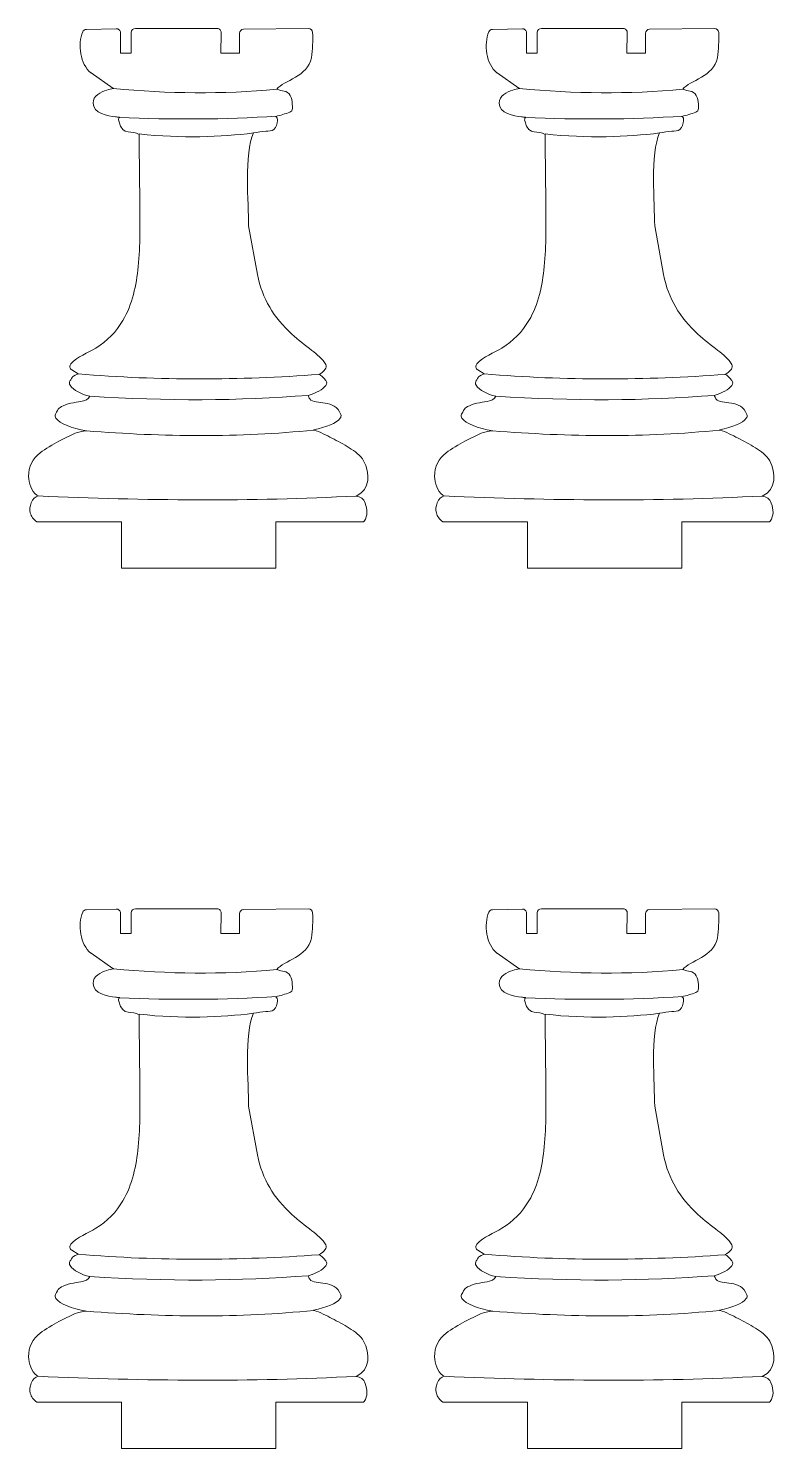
# Model space of a CAD drawing. Header units: millimetres. Extents: x 1411 to 2294, y -163 to 58.
# Drawn here: x 1573.9 to 1622.4, y -83.5 to 8.5 of the extents above; entities that cross this region are included whole.
import ezdxf

# ---------------------------------------------------------------- set-up
doc = ezdxf.new("R2010")
doc.units = ezdxf.units.MM
doc.header["$MEASUREMENT"] = 0
doc.layers.add('layer 1', color=7, linetype='Continuous')

msp = doc.modelspace()

# ---------------------------------------------------------------- linework, layer by layer
at = {"layer": 'layer 1', "color": 250, "lineweight": 9}
for points in [[(1595.631, -23.4816), (1595.631, -23.4816), (1589.948, -23.4816), (1589.948, -23.4816), (1589.948, -23.4816), (1589.948, -23.4816), (1589.948, -26.4816), (1589.948, -26.4816), (1589.948, -26.4816), (1589.948, -26.4816), (1579.948, -26.4816), (1579.948, -26.4816), (1579.948, -26.4816), (1579.948, -26.4816), (1579.948, -23.4816), (1579.948, -23.4816), (1579.948, -23.4816), (1579.948, -23.4816), (1574.4467, -23.4816), (1574.4467, -23.4816), (1574.4467, -23.4816), (1574.2408, -23.315), (1574.0926, -23.1197), (1574.0332, -22.8908), (1574.0332, -22.8908), (1573.9773, -22.6748), (1574.0052, -22.4571), (1574.0882, -22.2521), (1574.0882, -22.2521), (1574.1973, -21.9828), (1574.3564, -21.8505), (1574.5438, -21.7975), (1574.5438, -21.7975), (1574.5141, -21.7798), (1574.4862, -21.7619), (1574.4602, -21.7438), (1574.4602, -21.7438), (1574.0974, -21.4908), (1573.9316, -20.9509), (1573.9218, -20.5284), (1573.9218, -20.5284), (1573.9076, -19.9189), (1574.1735, -19.3727), (1574.6622, -19.007), (1574.6622, -19.007), (1575.0374, -18.7262), (1575.4769, -18.4764), (1575.8896, -18.2548), (1575.8896, -18.2548), (1576.232, -18.0709), (1576.5833, -17.8953), (1576.9392, -17.7387), (1576.9392, -17.7387), (1577.1238, -17.6577), (1577.3941, -17.6086), (1577.6845, -17.5789), (1577.6845, -17.5789), (1576.7, -17.3867), (1575.9423, -17.1217), (1575.6896, -16.7567), (1575.6896, -16.7567), (1575.6334, -16.6755), (1575.6267, -16.5772), (1575.6713, -16.4892), (1575.6713, -16.4892), (1575.87, -16.0961), (1575.8847, -16.0797), (1576.3133, -15.8969), (1576.3133, -15.8969), (1576.5363, -15.8018), (1576.7686, -15.7656), (1577.0048, -15.7221), (1577.0048, -15.7221), (1577.1598, -15.6934), (1577.4797, -15.6616), (1577.617, -15.6004), (1577.617, -15.6004), (1577.6882, -15.5686), (1577.7536, -15.508), (1577.8091, -15.4522), (1577.8091, -15.4522), (1577.8091, -15.4522), (1577.891, -15.34), (1577.891, -15.34), (1577.891, -15.34), (1577.3249, -15.1997), (1576.8392, -14.979), (1576.6105, -14.6162), (1576.6105, -14.6162), (1576.5529, -14.5248), (1576.5557, -14.4141), (1576.6176, -14.3258), (1576.6176, -14.3258), (1576.6613, -14.2635), (1576.7312, -14.1213), (1576.7752, -14.0755), (1576.7752, -14.0755), (1576.8324, -14.016), (1577.0257, -13.9402), (1577.1415, -13.8907), (1577.1415, -13.8907), (1577.1415, -13.8907), (1576.7208, -13.6348), (1576.7208, -13.6348), (1576.7208, -13.6348), (1576.6516, -13.5926), (1576.6092, -13.5282), (1576.5976, -13.4479), (1576.5976, -13.4479), (1576.5861, -13.3677), (1576.6089, -13.2939), (1576.6635, -13.234), (1576.6635, -13.234), (1577.1107, -12.7441), (1577.7373, -12.5534), (1578.2856, -12.2113), (1578.2856, -12.2113), (1579.015, -11.7563), (1579.5987, -11.1682), (1580.0354, -10.4271), (1580.0354, -10.4271), (1580.6548, -9.3758), (1580.9096, -8.1366), (1581.0289, -6.9352), (1581.0289, -6.9352), (1581.1659, -5.5535), (1581.1387, -4.1428), (1581.1384, -2.7591), (1581.1384, -2.7591), (1581.1384, -2.7591), (1581.0828, 0.9833), (1581.0828, 0.9833), (1581.0828, 0.9833), (1581.0796, 1.1975), (1581.0892, 1.4086), (1581.0974, 1.6225), (1581.0974, 1.6225), (1580.6405, 1.9732), (1580.0531, 1.412), (1579.7646, 2.5057), (1579.7646, 2.5057), (1579.7442, 2.5828), (1579.7574, 2.6571), (1579.8029, 2.7225), (1579.8029, 2.7225), (1579.8073, 2.729), (1579.8121, 2.7351), (1579.817, 2.7411), (1579.817, 2.7411), (1579.7317, 2.749), (1579.6463, 2.757), (1579.561, 2.765), (1579.561, 2.765), (1579.0688, 2.8113), (1578.11, 2.9968), (1578.1004, 3.6516), (1578.1004, 3.6516), (1578.0935, 4.1211), (1578.607, 4.3918), (1578.9946, 4.5033), (1578.9946, 4.5033), (1579.1363, 4.5441), (1579.2826, 4.5727), (1579.4281, 4.6023), (1579.4281, 4.6023), (1579.415, 4.6113), (1579.4024, 4.62), (1579.3904, 4.6283), (1579.3904, 4.6283), (1579.3904, 4.6283), (1577.9747, 5.6055), (1577.9747, 5.6055), (1577.9747, 5.6055), (1577.9696, 5.609), (1577.9654, 5.6122), (1577.9606, 5.6161), (1577.9606, 5.6161), (1577.2568, 6.1754), (1577.0983, 7.4658), (1577.4304, 8.2672), (1577.4304, 8.2672), (1577.471, 8.3653), (1577.5604, 8.4265), (1577.6665, 8.429), (1577.6665, 8.429), (1577.6665, 8.429), (1579.6086, 8.4741), (1579.6086, 8.4741), (1579.6086, 8.4741), (1579.6819, 8.4758), (1579.7456, 8.4507), (1579.798, 8.3994), (1579.798, 8.3994), (1579.8505, 8.3482), (1579.877, 8.285), (1579.8769, 8.2117), (1579.8769, 8.2117), (1579.8769, 8.2117), (1579.8755, 6.8963), (1579.8755, 6.8963), (1579.8755, 6.8963), (1579.8755, 6.8963), (1580.5736, 6.8923), (1580.5736, 6.8923), (1580.5736, 6.8923), (1580.5736, 6.8923), (1580.579, 8.2333), (1580.579, 8.2333), (1580.579, 8.2333), (1580.5795, 8.3775), (1580.6974, 8.4946), (1580.8415, 8.4945), (1580.8415, 8.4945), (1580.8415, 8.4945), (1586.1481, 8.4873), (1586.1481, 8.4873), (1586.1481, 8.4873), (1586.2214, 8.4872), (1586.2846, 8.4605), (1586.3357, 8.4079), (1586.3357, 8.4079), (1586.3868, 8.3552), (1586.4117, 8.2914), (1586.4098, 8.2181), (1586.4098, 8.2181), (1586.4098, 8.2181), (1586.3739, 6.8917), (1586.3739, 6.8917), (1586.3739, 6.8917), (1586.3739, 6.8917), (1587.5981, 6.8945), (1587.5981, 6.8945), (1587.5981, 6.8945), (1587.5981, 6.8945), (1587.5947, 8.1788), (1587.5947, 8.1788), (1587.5947, 8.1788), (1587.5944, 8.3225), (1587.7104, 8.4402), (1587.8542, 8.4417), (1587.8542, 8.4417), (1587.8542, 8.4417), (1592.0716, 8.4851), (1592.0716, 8.4851), (1592.0716, 8.4851), (1592.2138, 8.4866), (1592.3315, 8.3739), (1592.3363, 8.2317), (1592.3363, 8.2317), (1592.3541, 7.699), (1592.3403, 7.1244), (1592.2533, 6.5982), (1592.2533, 6.5982), (1592.0492, 5.364), (1590.4381, 5.1351), (1590.0156, 4.5507), (1590.0156, 4.5507), (1590.0966, 4.5158), (1590.1806, 4.4901), (1590.2739, 4.4715), (1590.2739, 4.4715), (1590.4244, 4.4415), (1590.5712, 4.4318), (1590.7053, 4.347), (1590.7053, 4.347), (1591.0198, 4.1481), (1591.0194, 3.6414), (1591.0252, 3.3131), (1591.0252, 3.3131), (1591.0273, 3.1997), (1590.9606, 3.1019), (1590.8541, 3.0625), (1590.8541, 3.0625), (1590.5629, 2.9547), (1590.2559, 2.8669), (1589.942, 2.7948), (1589.942, 2.7948), (1590.0363, 2.7361), (1590.0828, 2.6272), (1590.0589, 2.517), (1590.0589, 2.517), (1590.0171, 2.3248), (1589.9823, 2.0831), (1589.8199, 1.9532), (1589.8199, 1.9532), (1589.6772, 1.839), (1589.4793, 1.8407), (1589.3055, 1.8286), (1589.3055, 1.8286), (1589.0326, 1.8095), (1588.7705, 1.7735), (1588.5043, 1.7214), (1588.5043, 1.7214), (1587.8959, 0.3933), (1588.1774, -2.8317), (1588.1873, -4.299), (1588.1873, -4.299), (1588.1873, -4.299), (1588.7595, -7.4567), (1588.7595, -7.4567), (1588.7595, -7.4567), (1589.0845, -9.0258), (1589.8077, -10.2422), (1590.9879, -11.3111), (1590.9879, -11.3111), (1591.4046, -11.6884), (1591.8476, -12.0166), (1592.2877, -12.3637), (1592.2877, -12.3637), (1592.6035, -12.6128), (1592.995, -12.9283), (1593.1845, -13.2888), (1593.1845, -13.2888), (1593.2339, -13.3827), (1593.2238, -13.4904), (1593.158, -13.5735), (1593.158, -13.5735), (1593.0353, -13.7284), (1592.9148, -13.8339), (1592.7564, -13.923), (1592.7564, -13.923), (1592.8907, -13.9845), (1593.0073, -14.0696), (1593.1951, -14.3185), (1593.1951, -14.3185), (1593.266, -14.4123), (1593.2668, -14.5365), (1593.1973, -14.6313), (1593.1973, -14.6313), (1592.9912, -14.9126), (1592.5675, -15.1222), (1592.0518, -15.2794), (1592.0518, -15.2794), (1592.0844, -15.3562), (1592.1119, -15.4374), (1592.1459, -15.5129), (1592.1459, -15.5129), (1592.5384, -15.952), (1593.7783, -15.4646), (1594.1607, -16.518), (1594.1607, -16.518), (1594.1917, -16.6036), (1594.1787, -16.6915), (1594.1242, -16.7643), (1594.1242, -16.7643), (1593.8813, -17.0898), (1593.2376, -17.3352), (1592.3926, -17.5202), (1592.3926, -17.5202), (1592.4003, -17.5223), (1592.408, -17.5244), (1592.4154, -17.5266), (1592.4154, -17.5266), (1592.7889, -17.6387), (1593.2397, -17.8737), (1593.5894, -18.0518), (1593.5894, -18.0518), (1593.9591, -18.2399), (1594.364, -18.4469), (1594.7126, -18.6713), (1594.7126, -18.6713), (1595.0565, -18.8927), (1595.4442, -19.1496), (1595.6437, -19.5182), (1595.6437, -19.5182), (1596.0572, -20.282), (1596.0919, -21.3922), (1595.1651, -21.8002), (1595.1651, -21.8002), (1595.4307, -21.8456), (1595.6438, -21.9807), (1595.7475, -22.266), (1595.7475, -22.266), (1595.8888, -22.6551), (1595.9298, -23.0842), (1595.6687, -23.4342), (1595.6687, -23.4342), (1595.6566, -23.4504), (1595.644, -23.4663), (1595.631, -23.4816)], [(1621.9551, -23.4816), (1621.9551, -23.4816), (1616.2721, -23.4816), (1616.2721, -23.4816), (1616.2721, -23.4816), (1616.2721, -23.4816), (1616.2721, -26.4816), (1616.2721, -26.4816), (1616.2721, -26.4816), (1616.2721, -26.4816), (1606.2721, -26.4816), (1606.2721, -26.4816), (1606.2721, -26.4816), (1606.2721, -26.4816), (1606.2721, -23.4816), (1606.2721, -23.4816), (1606.2721, -23.4816), (1606.2721, -23.4816), (1600.7708, -23.4816), (1600.7708, -23.4816), (1600.7708, -23.4816), (1600.5649, -23.315), (1600.4167, -23.1197), (1600.3573, -22.8908), (1600.3573, -22.8908), (1600.3014, -22.6748), (1600.3293, -22.4571), (1600.4123, -22.2521), (1600.4123, -22.2521), (1600.5214, -21.9828), (1600.6805, -21.8505), (1600.8679, -21.7975), (1600.8679, -21.7975), (1600.8382, -21.7798), (1600.8103, -21.7619), (1600.7843, -21.7438), (1600.7843, -21.7438), (1600.4215, -21.4908), (1600.2557, -20.9509), (1600.2459, -20.5284), (1600.2459, -20.5284), (1600.2317, -19.9189), (1600.4976, -19.3727), (1600.9863, -19.007), (1600.9863, -19.007), (1601.3615, -18.7262), (1601.801, -18.4764), (1602.2137, -18.2548), (1602.2137, -18.2548), (1602.5561, -18.0709), (1602.9074, -17.8953), (1603.2633, -17.7387), (1603.2633, -17.7387), (1603.4479, -17.6577), (1603.7182, -17.6086), (1604.0086, -17.5789), (1604.0086, -17.5789), (1603.0241, -17.3867), (1602.2664, -17.1217), (1602.0137, -16.7567), (1602.0137, -16.7567), (1601.9575, -16.6755), (1601.9508, -16.5772), (1601.9954, -16.4892), (1601.9954, -16.4892), (1602.1941, -16.0961), (1602.2088, -16.0797), (1602.6374, -15.8969), (1602.6374, -15.8969), (1602.8604, -15.8018), (1603.0927, -15.7656), (1603.3289, -15.7221), (1603.3289, -15.7221), (1603.4839, -15.6934), (1603.8038, -15.6616), (1603.9411, -15.6004), (1603.9411, -15.6004), (1604.0123, -15.5686), (1604.0777, -15.508), (1604.1332, -15.4522), (1604.1332, -15.4522), (1604.1332, -15.4522), (1604.2151, -15.34), (1604.2151, -15.34), (1604.2151, -15.34), (1603.649, -15.1997), (1603.1633, -14.979), (1602.9346, -14.6162), (1602.9346, -14.6162), (1602.877, -14.5248), (1602.8798, -14.4141), (1602.9417, -14.3258), (1602.9417, -14.3258), (1602.9854, -14.2635), (1603.0553, -14.1213), (1603.0993, -14.0755), (1603.0993, -14.0755), (1603.1565, -14.016), (1603.3498, -13.9402), (1603.4656, -13.8907), (1603.4656, -13.8907), (1603.4656, -13.8907), (1603.0449, -13.6348), (1603.0449, -13.6348), (1603.0449, -13.6348), (1602.9757, -13.5926), (1602.9333, -13.5282), (1602.9217, -13.4479), (1602.9217, -13.4479), (1602.9102, -13.3677), (1602.933, -13.2939), (1602.9876, -13.234), (1602.9876, -13.234), (1603.4348, -12.7441), (1604.0614, -12.5534), (1604.6097, -12.2113), (1604.6097, -12.2113), (1605.3391, -11.7563), (1605.9228, -11.1682), (1606.3595, -10.4271), (1606.3595, -10.4271), (1606.9789, -9.3758), (1607.2337, -8.1366), (1607.353, -6.9352), (1607.353, -6.9352), (1607.49, -5.5535), (1607.4628, -4.1428), (1607.4625, -2.7591), (1607.4625, -2.7591), (1607.4625, -2.7591), (1607.4069, 0.9833), (1607.4069, 0.9833), (1607.4069, 0.9833), (1607.4037, 1.1975), (1607.4133, 1.4086), (1607.4215, 1.6225), (1607.4215, 1.6225), (1606.9646, 1.9732), (1606.3772, 1.412), (1606.0887, 2.5057), (1606.0887, 2.5057), (1606.0683, 2.5828), (1606.0815, 2.6571), (1606.127, 2.7225), (1606.127, 2.7225), (1606.1314, 2.729), (1606.1362, 2.7351), (1606.1411, 2.7411), (1606.1411, 2.7411), (1606.0558, 2.749), (1605.9704, 2.757), (1605.8851, 2.765), (1605.8851, 2.765), (1605.3929, 2.8113), (1604.4341, 2.9968), (1604.4245, 3.6516), (1604.4245, 3.6516), (1604.4176, 4.1211), (1604.9311, 4.3918), (1605.3187, 4.5033), (1605.3187, 4.5033), (1605.4604, 4.5441), (1605.6067, 4.5727), (1605.7522, 4.6023), (1605.7522, 4.6023), (1605.7391, 4.6113), (1605.7265, 4.62), (1605.7145, 4.6283), (1605.7145, 4.6283), (1605.7145, 4.6283), (1604.2988, 5.6055), (1604.2988, 5.6055), (1604.2988, 5.6055), (1604.2937, 5.609), (1604.2895, 5.6122), (1604.2847, 5.6161), (1604.2847, 5.6161), (1603.5809, 6.1754), (1603.4224, 7.4658), (1603.7545, 8.2672), (1603.7545, 8.2672), (1603.7951, 8.3653), (1603.8845, 8.4265), (1603.9906, 8.429), (1603.9906, 8.429), (1603.9906, 8.429), (1605.9327, 8.4741), (1605.9327, 8.4741), (1605.9327, 8.4741), (1606.006, 8.4758), (1606.0697, 8.4507), (1606.1221, 8.3994), (1606.1221, 8.3994), (1606.1746, 8.3482), (1606.2011, 8.285), (1606.201, 8.2117), (1606.201, 8.2117), (1606.201, 8.2117), (1606.1996, 6.8963), (1606.1996, 6.8963), (1606.1996, 6.8963), (1606.1996, 6.8963), (1606.8977, 6.8923), (1606.8977, 6.8923), (1606.8977, 6.8923), (1606.8977, 6.8923), (1606.9031, 8.2333), (1606.9031, 8.2333), (1606.9031, 8.2333), (1606.9036, 8.3775), (1607.0215, 8.4946), (1607.1656, 8.4945), (1607.1656, 8.4945), (1607.1656, 8.4945), (1612.4722, 8.4873), (1612.4722, 8.4873), (1612.4722, 8.4873), (1612.5455, 8.4872), (1612.6087, 8.4605), (1612.6598, 8.4079), (1612.6598, 8.4079), (1612.7109, 8.3552), (1612.7358, 8.2914), (1612.7339, 8.2181), (1612.7339, 8.2181), (1612.7339, 8.2181), (1612.698, 6.8917), (1612.698, 6.8917), (1612.698, 6.8917), (1612.698, 6.8917), (1613.9222, 6.8945), (1613.9222, 6.8945), (1613.9222, 6.8945), (1613.9222, 6.8945), (1613.9188, 8.1788), (1613.9188, 8.1788), (1613.9188, 8.1788), (1613.9185, 8.3225), (1614.0345, 8.4402), (1614.1783, 8.4417), (1614.1783, 8.4417), (1614.1783, 8.4417), (1618.3957, 8.4851), (1618.3957, 8.4851), (1618.3957, 8.4851), (1618.5379, 8.4866), (1618.6556, 8.3739), (1618.6604, 8.2317), (1618.6604, 8.2317), (1618.6782, 7.699), (1618.6644, 7.1244), (1618.5774, 6.5982), (1618.5774, 6.5982), (1618.3733, 5.364), (1616.7622, 5.1351), (1616.3397, 4.5507), (1616.3397, 4.5507), (1616.4207, 4.5158), (1616.5047, 4.4901), (1616.598, 4.4715), (1616.598, 4.4715), (1616.7485, 4.4415), (1616.8953, 4.4318), (1617.0294, 4.347), (1617.0294, 4.347), (1617.3439, 4.1481), (1617.3435, 3.6414), (1617.3493, 3.3131), (1617.3493, 3.3131), (1617.3514, 3.1997), (1617.2847, 3.1019), (1617.1782, 3.0625), (1617.1782, 3.0625), (1616.887, 2.9547), (1616.58, 2.8669), (1616.2661, 2.7948), (1616.2661, 2.7948), (1616.3604, 2.7361), (1616.4069, 2.6272), (1616.383, 2.517), (1616.383, 2.517), (1616.3412, 2.3248), (1616.3064, 2.0831), (1616.144, 1.9532), (1616.144, 1.9532), (1616.0013, 1.839), (1615.8034, 1.8407), (1615.6296, 1.8286), (1615.6296, 1.8286), (1615.3567, 1.8095), (1615.0946, 1.7735), (1614.8284, 1.7214), (1614.8284, 1.7214), (1614.22, 0.3933), (1614.5015, -2.8317), (1614.5114, -4.299), (1614.5114, -4.299), (1614.5114, -4.299), (1615.0836, -7.4567), (1615.0836, -7.4567), (1615.0836, -7.4567), (1615.4086, -9.0258), (1616.1318, -10.2422), (1617.312, -11.3111), (1617.312, -11.3111), (1617.7287, -11.6884), (1618.1717, -12.0166), (1618.6118, -12.3637), (1618.6118, -12.3637), (1618.9276, -12.6128), (1619.3191, -12.9283), (1619.5086, -13.2888), (1619.5086, -13.2888), (1619.558, -13.3827), (1619.5479, -13.4904), (1619.4821, -13.5735), (1619.4821, -13.5735), (1619.3594, -13.7284), (1619.2389, -13.8339), (1619.0805, -13.923), (1619.0805, -13.923), (1619.2148, -13.9845), (1619.3314, -14.0696), (1619.5192, -14.3185), (1619.5192, -14.3185), (1619.5901, -14.4123), (1619.5909, -14.5365), (1619.5214, -14.6313), (1619.5214, -14.6313), (1619.3153, -14.9126), (1618.8916, -15.1222), (1618.3759, -15.2794), (1618.3759, -15.2794), (1618.4085, -15.3562), (1618.436, -15.4374), (1618.47, -15.5129), (1618.47, -15.5129), (1618.8625, -15.952), (1620.1024, -15.4646), (1620.4848, -16.518), (1620.4848, -16.518), (1620.5158, -16.6036), (1620.5028, -16.6915), (1620.4483, -16.7643), (1620.4483, -16.7643), (1620.2054, -17.0898), (1619.5617, -17.3352), (1618.7167, -17.5202), (1618.7167, -17.5202), (1618.7244, -17.5223), (1618.7321, -17.5244), (1618.7395, -17.5266), (1618.7395, -17.5266), (1619.113, -17.6387), (1619.5638, -17.8737), (1619.9135, -18.0518), (1619.9135, -18.0518), (1620.2832, -18.2399), (1620.6881, -18.4469), (1621.0367, -18.6713), (1621.0367, -18.6713), (1621.3806, -18.8927), (1621.7683, -19.1496), (1621.9678, -19.5182), (1621.9678, -19.5182), (1622.3813, -20.282), (1622.416, -21.3922), (1621.4892, -21.8002), (1621.4892, -21.8002), (1621.7548, -21.8456), (1621.9679, -21.9807), (1622.0716, -22.266), (1622.0716, -22.266), (1622.2129, -22.6551), (1622.2539, -23.0842), (1621.9928, -23.4342), (1621.9928, -23.4342), (1621.9807, -23.4504), (1621.9681, -23.4663), (1621.9551, -23.4816)], [(1595.631, -80.5155), (1595.631, -80.5155), (1589.948, -80.5155), (1589.948, -80.5155), (1589.948, -80.5155), (1589.948, -80.5155), (1589.948, -83.5155), (1589.948, -83.5155), (1589.948, -83.5155), (1589.948, -83.5155), (1579.948, -83.5155), (1579.948, -83.5155), (1579.948, -83.5155), (1579.948, -83.5155), (1579.948, -80.5155), (1579.948, -80.5155), (1579.948, -80.5155), (1579.948, -80.5155), (1574.4467, -80.5155), (1574.4467, -80.5155), (1574.4467, -80.5155), (1574.2408, -80.3489), (1574.0926, -80.1536), (1574.0332, -79.9247), (1574.0332, -79.9247), (1573.9773, -79.7087), (1574.0052, -79.491), (1574.0882, -79.286), (1574.0882, -79.286), (1574.1973, -79.0167), (1574.3564, -78.8844), (1574.5438, -78.8314), (1574.5438, -78.8314), (1574.5141, -78.8137), (1574.4862, -78.7958), (1574.4602, -78.7777), (1574.4602, -78.7777), (1574.0974, -78.5247), (1573.9316, -77.9848), (1573.9218, -77.5623), (1573.9218, -77.5623), (1573.9076, -76.9528), (1574.1735, -76.4066), (1574.6622, -76.0409), (1574.6622, -76.0409), (1575.0374, -75.7601), (1575.4769, -75.5103), (1575.8896, -75.2887), (1575.8896, -75.2887), (1576.232, -75.1048), (1576.5833, -74.9292), (1576.9392, -74.7726), (1576.9392, -74.7726), (1577.1238, -74.6916), (1577.3941, -74.6425), (1577.6845, -74.6128), (1577.6845, -74.6128), (1576.7, -74.4206), (1575.9423, -74.1556), (1575.6896, -73.7906), (1575.6896, -73.7906), (1575.6334, -73.7094), (1575.6267, -73.6111), (1575.6713, -73.5231), (1575.6713, -73.5231), (1575.87, -73.13), (1575.8847, -73.1136), (1576.3133, -72.9308), (1576.3133, -72.9308), (1576.5363, -72.8357), (1576.7686, -72.7995), (1577.0048, -72.756), (1577.0048, -72.756), (1577.1598, -72.7273), (1577.4797, -72.6955), (1577.617, -72.6343), (1577.617, -72.6343), (1577.6882, -72.6025), (1577.7536, -72.5419), (1577.8091, -72.4861), (1577.8091, -72.4861), (1577.8091, -72.4861), (1577.891, -72.3739), (1577.891, -72.3739), (1577.891, -72.3739), (1577.3249, -72.2336), (1576.8392, -72.0129), (1576.6105, -71.6501), (1576.6105, -71.6501), (1576.5529, -71.5587), (1576.5557, -71.448), (1576.6176, -71.3597), (1576.6176, -71.3597), (1576.6613, -71.2974), (1576.7312, -71.1552), (1576.7752, -71.1094), (1576.7752, -71.1094), (1576.8324, -71.0499), (1577.0257, -70.9741), (1577.1415, -70.9246), (1577.1415, -70.9246), (1577.1415, -70.9246), (1576.7208, -70.6687), (1576.7208, -70.6687), (1576.7208, -70.6687), (1576.6516, -70.6265), (1576.6092, -70.5621), (1576.5976, -70.4818), (1576.5976, -70.4818), (1576.5861, -70.4016), (1576.6089, -70.3278), (1576.6635, -70.2679), (1576.6635, -70.2679), (1577.1107, -69.778), (1577.7373, -69.5873), (1578.2856, -69.2452), (1578.2856, -69.2452), (1579.015, -68.7902), (1579.5987, -68.2021), (1580.0354, -67.461), (1580.0354, -67.461), (1580.6548, -66.4097), (1580.9096, -65.1705), (1581.0289, -63.9691), (1581.0289, -63.9691), (1581.1659, -62.5874), (1581.1387, -61.1767), (1581.1384, -59.793), (1581.1384, -59.793), (1581.1384, -59.793), (1581.0828, -56.0506), (1581.0828, -56.0506), (1581.0828, -56.0506), (1581.0796, -55.8364), (1581.0892, -55.6253), (1581.0974, -55.4114), (1581.0974, -55.4114), (1580.6405, -55.0607), (1580.0531, -55.6219), (1579.7646, -54.5282), (1579.7646, -54.5282), (1579.7442, -54.4511), (1579.7574, -54.3768), (1579.8029, -54.3114), (1579.8029, -54.3114), (1579.8073, -54.3049), (1579.8121, -54.2988), (1579.817, -54.2928), (1579.817, -54.2928), (1579.7317, -54.2849), (1579.6463, -54.2769), (1579.561, -54.2689), (1579.561, -54.2689), (1579.0688, -54.2226), (1578.11, -54.0371), (1578.1004, -53.3823), (1578.1004, -53.3823), (1578.0935, -52.9128), (1578.607, -52.6421), (1578.9946, -52.5306), (1578.9946, -52.5306), (1579.1363, -52.4898), (1579.2826, -52.4612), (1579.4281, -52.4316), (1579.4281, -52.4316), (1579.415, -52.4226), (1579.4024, -52.4139), (1579.3904, -52.4056), (1579.3904, -52.4056), (1579.3904, -52.4056), (1577.9747, -51.4284), (1577.9747, -51.4284), (1577.9747, -51.4284), (1577.9696, -51.4249), (1577.9654, -51.4217), (1577.9606, -51.4178), (1577.9606, -51.4178), (1577.2568, -50.8585), (1577.0983, -49.5681), (1577.4304, -48.7667), (1577.4304, -48.7667), (1577.471, -48.6686), (1577.5604, -48.6074), (1577.6665, -48.6049), (1577.6665, -48.6049), (1577.6665, -48.6049), (1579.6086, -48.5598), (1579.6086, -48.5598), (1579.6086, -48.5598), (1579.6819, -48.5581), (1579.7456, -48.5832), (1579.798, -48.6345), (1579.798, -48.6345), (1579.8505, -48.6857), (1579.877, -48.7489), (1579.8769, -48.8222), (1579.8769, -48.8222), (1579.8769, -48.8222), (1579.8755, -50.1376), (1579.8755, -50.1376), (1579.8755, -50.1376), (1579.8755, -50.1376), (1580.5736, -50.1416), (1580.5736, -50.1416), (1580.5736, -50.1416), (1580.5736, -50.1416), (1580.579, -48.8006), (1580.579, -48.8006), (1580.579, -48.8006), (1580.5795, -48.6564), (1580.6974, -48.5393), (1580.8415, -48.5394), (1580.8415, -48.5394), (1580.8415, -48.5394), (1586.1481, -48.5466), (1586.1481, -48.5466), (1586.1481, -48.5466), (1586.2214, -48.5467), (1586.2846, -48.5734), (1586.3357, -48.626), (1586.3357, -48.626), (1586.3868, -48.6787), (1586.4117, -48.7425), (1586.4098, -48.8158), (1586.4098, -48.8158), (1586.4098, -48.8158), (1586.3739, -50.1422), (1586.3739, -50.1422), (1586.3739, -50.1422), (1586.3739, -50.1422), (1587.5981, -50.1394), (1587.5981, -50.1394), (1587.5981, -50.1394), (1587.5981, -50.1394), (1587.5947, -48.8551), (1587.5947, -48.8551), (1587.5947, -48.8551), (1587.5944, -48.7114), (1587.7104, -48.5937), (1587.8542, -48.5922), (1587.8542, -48.5922), (1587.8542, -48.5922), (1592.0716, -48.5488), (1592.0716, -48.5488), (1592.0716, -48.5488), (1592.2138, -48.5473), (1592.3315, -48.66), (1592.3363, -48.8022), (1592.3363, -48.8022), (1592.3541, -49.3349), (1592.3403, -49.9095), (1592.2533, -50.4357), (1592.2533, -50.4357), (1592.0492, -51.6699), (1590.4381, -51.8988), (1590.0156, -52.4832), (1590.0156, -52.4832), (1590.0966, -52.5181), (1590.1806, -52.5438), (1590.2739, -52.5624), (1590.2739, -52.5624), (1590.4244, -52.5924), (1590.5712, -52.6021), (1590.7053, -52.6869), (1590.7053, -52.6869), (1591.0198, -52.8858), (1591.0194, -53.3925), (1591.0252, -53.7208), (1591.0252, -53.7208), (1591.0273, -53.8342), (1590.9606, -53.932), (1590.8541, -53.9714), (1590.8541, -53.9714), (1590.5629, -54.0792), (1590.2559, -54.167), (1589.942, -54.2391), (1589.942, -54.2391), (1590.0363, -54.2978), (1590.0828, -54.4067), (1590.0589, -54.5169), (1590.0589, -54.5169), (1590.0171, -54.7091), (1589.9823, -54.9508), (1589.8199, -55.0807), (1589.8199, -55.0807), (1589.6772, -55.1949), (1589.4793, -55.1932), (1589.3055, -55.2053), (1589.3055, -55.2053), (1589.0326, -55.2244), (1588.7705, -55.2604), (1588.5043, -55.3125), (1588.5043, -55.3125), (1587.8959, -56.6406), (1588.1774, -59.8656), (1588.1873, -61.3329), (1588.1873, -61.3329), (1588.1873, -61.3329), (1588.7595, -64.4906), (1588.7595, -64.4906), (1588.7595, -64.4906), (1589.0845, -66.0597), (1589.8077, -67.2761), (1590.9879, -68.345), (1590.9879, -68.345), (1591.4046, -68.7223), (1591.8476, -69.0505), (1592.2877, -69.3976), (1592.2877, -69.3976), (1592.6035, -69.6467), (1592.995, -69.9622), (1593.1845, -70.3227), (1593.1845, -70.3227), (1593.2339, -70.4166), (1593.2238, -70.5243), (1593.158, -70.6074), (1593.158, -70.6074), (1593.0353, -70.7623), (1592.9148, -70.8678), (1592.7564, -70.9569), (1592.7564, -70.9569), (1592.8907, -71.0184), (1593.0073, -71.1035), (1593.1951, -71.3524), (1593.1951, -71.3524), (1593.266, -71.4462), (1593.2668, -71.5704), (1593.1973, -71.6652), (1593.1973, -71.6652), (1592.9912, -71.9465), (1592.5675, -72.1561), (1592.0518, -72.3133), (1592.0518, -72.3133), (1592.0844, -72.3901), (1592.1119, -72.4713), (1592.1459, -72.5468), (1592.1459, -72.5468), (1592.5384, -72.9859), (1593.7783, -72.4985), (1594.1607, -73.5519), (1594.1607, -73.5519), (1594.1917, -73.6375), (1594.1787, -73.7254), (1594.1242, -73.7982), (1594.1242, -73.7982), (1593.8813, -74.1237), (1593.2376, -74.3691), (1592.3926, -74.5541), (1592.3926, -74.5541), (1592.4003, -74.5562), (1592.408, -74.5583), (1592.4154, -74.5605), (1592.4154, -74.5605), (1592.7889, -74.6726), (1593.2397, -74.9076), (1593.5894, -75.0857), (1593.5894, -75.0857), (1593.9591, -75.2738), (1594.364, -75.4808), (1594.7126, -75.7052), (1594.7126, -75.7052), (1595.0565, -75.9266), (1595.4442, -76.1835), (1595.6437, -76.5521), (1595.6437, -76.5521), (1596.0572, -77.3159), (1596.0919, -78.4261), (1595.1651, -78.8341), (1595.1651, -78.8341), (1595.4307, -78.8795), (1595.6438, -79.0146), (1595.7475, -79.2999), (1595.7475, -79.2999), (1595.8888, -79.689), (1595.9298, -80.1181), (1595.6687, -80.4681), (1595.6687, -80.4681), (1595.6566, -80.4843), (1595.644, -80.5002), (1595.631, -80.5155)], [(1621.9551, -80.5155), (1621.9551, -80.5155), (1616.2721, -80.5155), (1616.2721, -80.5155), (1616.2721, -80.5155), (1616.2721, -80.5155), (1616.2721, -83.5155), (1616.2721, -83.5155), (1616.2721, -83.5155), (1616.2721, -83.5155), (1606.2721, -83.5155), (1606.2721, -83.5155), (1606.2721, -83.5155), (1606.2721, -83.5155), (1606.2721, -80.5155), (1606.2721, -80.5155), (1606.2721, -80.5155), (1606.2721, -80.5155), (1600.7708, -80.5155), (1600.7708, -80.5155), (1600.7708, -80.5155), (1600.5649, -80.3489), (1600.4167, -80.1536), (1600.3573, -79.9247), (1600.3573, -79.9247), (1600.3014, -79.7087), (1600.3293, -79.491), (1600.4123, -79.286), (1600.4123, -79.286), (1600.5214, -79.0167), (1600.6805, -78.8844), (1600.8679, -78.8314), (1600.8679, -78.8314), (1600.8382, -78.8137), (1600.8103, -78.7958), (1600.7843, -78.7777), (1600.7843, -78.7777), (1600.4215, -78.5247), (1600.2557, -77.9848), (1600.2459, -77.5623), (1600.2459, -77.5623), (1600.2317, -76.9528), (1600.4976, -76.4066), (1600.9863, -76.0409), (1600.9863, -76.0409), (1601.3615, -75.7601), (1601.801, -75.5103), (1602.2137, -75.2887), (1602.2137, -75.2887), (1602.5561, -75.1048), (1602.9074, -74.9292), (1603.2633, -74.7726), (1603.2633, -74.7726), (1603.4479, -74.6916), (1603.7182, -74.6425), (1604.0086, -74.6128), (1604.0086, -74.6128), (1603.0241, -74.4206), (1602.2664, -74.1556), (1602.0137, -73.7906), (1602.0137, -73.7906), (1601.9575, -73.7094), (1601.9508, -73.6111), (1601.9954, -73.5231), (1601.9954, -73.5231), (1602.1941, -73.13), (1602.2088, -73.1136), (1602.6374, -72.9308), (1602.6374, -72.9308), (1602.8604, -72.8357), (1603.0927, -72.7995), (1603.3289, -72.756), (1603.3289, -72.756), (1603.4839, -72.7273), (1603.8038, -72.6955), (1603.9411, -72.6343), (1603.9411, -72.6343), (1604.0123, -72.6025), (1604.0777, -72.5419), (1604.1332, -72.4861), (1604.1332, -72.4861), (1604.1332, -72.4861), (1604.2151, -72.3739), (1604.2151, -72.3739), (1604.2151, -72.3739), (1603.649, -72.2336), (1603.1633, -72.0129), (1602.9346, -71.6501), (1602.9346, -71.6501), (1602.877, -71.5587), (1602.8798, -71.448), (1602.9417, -71.3597), (1602.9417, -71.3597), (1602.9854, -71.2974), (1603.0553, -71.1552), (1603.0993, -71.1094), (1603.0993, -71.1094), (1603.1565, -71.0499), (1603.3498, -70.9741), (1603.4656, -70.9246), (1603.4656, -70.9246), (1603.4656, -70.9246), (1603.0449, -70.6687), (1603.0449, -70.6687), (1603.0449, -70.6687), (1602.9757, -70.6265), (1602.9333, -70.5621), (1602.9217, -70.4818), (1602.9217, -70.4818), (1602.9102, -70.4016), (1602.933, -70.3278), (1602.9876, -70.2679), (1602.9876, -70.2679), (1603.4348, -69.778), (1604.0614, -69.5873), (1604.6097, -69.2452), (1604.6097, -69.2452), (1605.3391, -68.7902), (1605.9228, -68.2021), (1606.3595, -67.461), (1606.3595, -67.461), (1606.9789, -66.4097), (1607.2337, -65.1705), (1607.353, -63.9691), (1607.353, -63.9691), (1607.49, -62.5874), (1607.4628, -61.1767), (1607.4625, -59.793), (1607.4625, -59.793), (1607.4625, -59.793), (1607.4069, -56.0506), (1607.4069, -56.0506), (1607.4069, -56.0506), (1607.4037, -55.8364), (1607.4133, -55.6253), (1607.4215, -55.4114), (1607.4215, -55.4114), (1606.9646, -55.0607), (1606.3772, -55.6219), (1606.0887, -54.5282), (1606.0887, -54.5282), (1606.0683, -54.4511), (1606.0815, -54.3768), (1606.127, -54.3114), (1606.127, -54.3114), (1606.1314, -54.3049), (1606.1362, -54.2988), (1606.1411, -54.2928), (1606.1411, -54.2928), (1606.0558, -54.2849), (1605.9704, -54.2769), (1605.8851, -54.2689), (1605.8851, -54.2689), (1605.3929, -54.2226), (1604.4341, -54.0371), (1604.4245, -53.3823), (1604.4245, -53.3823), (1604.4176, -52.9128), (1604.9311, -52.6421), (1605.3187, -52.5306), (1605.3187, -52.5306), (1605.4604, -52.4898), (1605.6067, -52.4612), (1605.7522, -52.4316), (1605.7522, -52.4316), (1605.7391, -52.4226), (1605.7265, -52.4139), (1605.7145, -52.4056), (1605.7145, -52.4056), (1605.7145, -52.4056), (1604.2988, -51.4284), (1604.2988, -51.4284), (1604.2988, -51.4284), (1604.2937, -51.4249), (1604.2895, -51.4217), (1604.2847, -51.4178), (1604.2847, -51.4178), (1603.5809, -50.8585), (1603.4224, -49.5681), (1603.7545, -48.7667), (1603.7545, -48.7667), (1603.7951, -48.6686), (1603.8845, -48.6074), (1603.9906, -48.6049), (1603.9906, -48.6049), (1603.9906, -48.6049), (1605.9327, -48.5598), (1605.9327, -48.5598), (1605.9327, -48.5598), (1606.006, -48.5581), (1606.0697, -48.5832), (1606.1221, -48.6345), (1606.1221, -48.6345), (1606.1746, -48.6857), (1606.2011, -48.7489), (1606.201, -48.8222), (1606.201, -48.8222), (1606.201, -48.8222), (1606.1996, -50.1376), (1606.1996, -50.1376), (1606.1996, -50.1376), (1606.1996, -50.1376), (1606.8977, -50.1416), (1606.8977, -50.1416), (1606.8977, -50.1416), (1606.8977, -50.1416), (1606.9031, -48.8006), (1606.9031, -48.8006), (1606.9031, -48.8006), (1606.9036, -48.6564), (1607.0215, -48.5393), (1607.1656, -48.5394), (1607.1656, -48.5394), (1607.1656, -48.5394), (1612.4722, -48.5466), (1612.4722, -48.5466), (1612.4722, -48.5466), (1612.5455, -48.5467), (1612.6087, -48.5734), (1612.6598, -48.626), (1612.6598, -48.626), (1612.7109, -48.6787), (1612.7358, -48.7425), (1612.7339, -48.8158), (1612.7339, -48.8158), (1612.7339, -48.8158), (1612.698, -50.1422), (1612.698, -50.1422), (1612.698, -50.1422), (1612.698, -50.1422), (1613.9222, -50.1394), (1613.9222, -50.1394), (1613.9222, -50.1394), (1613.9222, -50.1394), (1613.9188, -48.8551), (1613.9188, -48.8551), (1613.9188, -48.8551), (1613.9185, -48.7114), (1614.0345, -48.5937), (1614.1783, -48.5922), (1614.1783, -48.5922), (1614.1783, -48.5922), (1618.3957, -48.5488), (1618.3957, -48.5488), (1618.3957, -48.5488), (1618.5379, -48.5473), (1618.6556, -48.66), (1618.6604, -48.8022), (1618.6604, -48.8022), (1618.6782, -49.3349), (1618.6644, -49.9095), (1618.5774, -50.4357), (1618.5774, -50.4357), (1618.3733, -51.6699), (1616.7622, -51.8988), (1616.3397, -52.4832), (1616.3397, -52.4832), (1616.4207, -52.5181), (1616.5047, -52.5438), (1616.598, -52.5624), (1616.598, -52.5624), (1616.7485, -52.5924), (1616.8953, -52.6021), (1617.0294, -52.6869), (1617.0294, -52.6869), (1617.3439, -52.8858), (1617.3435, -53.3925), (1617.3493, -53.7208), (1617.3493, -53.7208), (1617.3514, -53.8342), (1617.2847, -53.932), (1617.1782, -53.9714), (1617.1782, -53.9714), (1616.887, -54.0792), (1616.58, -54.167), (1616.2661, -54.2391), (1616.2661, -54.2391), (1616.3604, -54.2978), (1616.4069, -54.4067), (1616.383, -54.5169), (1616.383, -54.5169), (1616.3412, -54.7091), (1616.3064, -54.9508), (1616.144, -55.0807), (1616.144, -55.0807), (1616.0013, -55.1949), (1615.8034, -55.1932), (1615.6296, -55.2053), (1615.6296, -55.2053), (1615.3567, -55.2244), (1615.0946, -55.2604), (1614.8284, -55.3125), (1614.8284, -55.3125), (1614.22, -56.6406), (1614.5015, -59.8656), (1614.5114, -61.3329), (1614.5114, -61.3329), (1614.5114, -61.3329), (1615.0836, -64.4906), (1615.0836, -64.4906), (1615.0836, -64.4906), (1615.4086, -66.0597), (1616.1318, -67.2761), (1617.312, -68.345), (1617.312, -68.345), (1617.7287, -68.7223), (1618.1717, -69.0505), (1618.6118, -69.3976), (1618.6118, -69.3976), (1618.9276, -69.6467), (1619.3191, -69.9622), (1619.5086, -70.3227), (1619.5086, -70.3227), (1619.558, -70.4166), (1619.5479, -70.5243), (1619.4821, -70.6074), (1619.4821, -70.6074), (1619.3594, -70.7623), (1619.2389, -70.8678), (1619.0805, -70.9569), (1619.0805, -70.9569), (1619.2148, -71.0184), (1619.3314, -71.1035), (1619.5192, -71.3524), (1619.5192, -71.3524), (1619.5901, -71.4462), (1619.5909, -71.5704), (1619.5214, -71.6652), (1619.5214, -71.6652), (1619.3153, -71.9465), (1618.8916, -72.1561), (1618.3759, -72.3133), (1618.3759, -72.3133), (1618.4085, -72.3901), (1618.436, -72.4713), (1618.47, -72.5468), (1618.47, -72.5468), (1618.8625, -72.9859), (1620.1024, -72.4985), (1620.4848, -73.5519), (1620.4848, -73.5519), (1620.5158, -73.6375), (1620.5028, -73.7254), (1620.4483, -73.7982), (1620.4483, -73.7982), (1620.2054, -74.1237), (1619.5617, -74.3691), (1618.7167, -74.5541), (1618.7167, -74.5541), (1618.7244, -74.5562), (1618.7321, -74.5583), (1618.7395, -74.5605), (1618.7395, -74.5605), (1619.113, -74.6726), (1619.5638, -74.9076), (1619.9135, -75.0857), (1619.9135, -75.0857), (1620.2832, -75.2738), (1620.6881, -75.4808), (1621.0367, -75.7052), (1621.0367, -75.7052), (1621.3806, -75.9266), (1621.7683, -76.1835), (1621.9678, -76.5521), (1621.9678, -76.5521), (1622.3813, -77.3159), (1622.416, -78.4261), (1621.4892, -78.8341), (1621.4892, -78.8341), (1621.7548, -78.8795), (1621.9679, -79.0146), (1622.0716, -79.2999), (1622.0716, -79.2999), (1622.2129, -79.689), (1622.2539, -80.1181), (1621.9928, -80.4681), (1621.9928, -80.4681), (1621.9807, -80.4843), (1621.9681, -80.5002), (1621.9551, -80.5155)]]:
    msp.add_open_spline(points, degree=3, knots=[0, 0, 0, 0, 0.0104167, 0.0104167, 0.0104167, 0.0104167, 0.0208333, 0.0208333, 0.0208333, 0.0208333, 0.03125, 0.03125, 0.03125, 0.03125, 0.0416667, 0.0416667, 0.0416667, 0.0416667, 0.0520833, 0.0520833, 0.0520833, 0.0520833, 0.0625, 0.0625, 0.0625, 0.0625, 0.0729167, 0.0729167, 0.0729167, 0.0729167, 0.0833333, 0.0833333, 0.0833333, 0.0833333, 0.09375, 0.09375, 0.09375, 0.09375, 0.1041667, 0.1041667, 0.1041667, 0.1041667, 0.1145833, 0.1145833, 0.1145833, 0.1145833, 0.125, 0.125, 0.125, 0.125, 0.1354167, 0.1354167, 0.1354167, 0.1354167, 0.1458333, 0.1458333, 0.1458333, 0.1458333, 0.15625, 0.15625, 0.15625, 0.15625, 0.1666667, 0.1666667, 0.1666667, 0.1666667, 0.1770833, 0.1770833, 0.1770833, 0.1770833, 0.1875, 0.1875, 0.1875, 0.1875, 0.1979167, 0.1979167, 0.1979167, 0.1979167, 0.2083333, 0.2083333, 0.2083333, 0.2083333, 0.21875, 0.21875, 0.21875, 0.21875, 0.2291667, 0.2291667, 0.2291667, 0.2291667, 0.2395833, 0.2395833, 0.2395833, 0.2395833, 0.25, 0.25, 0.25, 0.25, 0.2604167, 0.2604167, 0.2604167, 0.2604167, 0.2708333, 0.2708333, 0.2708333, 0.2708333, 0.28125, 0.28125, 0.28125, 0.28125, 0.2916667, 0.2916667, 0.2916667, 0.2916667, 0.3020833, 0.3020833, 0.3020833, 0.3020833, 0.3125, 0.3125, 0.3125, 0.3125, 0.3229167, 0.3229167, 0.3229167, 0.3229167, 0.3333333, 0.3333333, 0.3333333, 0.3333333, 0.34375, 0.34375, 0.34375, 0.34375, 0.3541667, 0.3541667, 0.3541667, 0.3541667, 0.3645833, 0.3645833, 0.3645833, 0.3645833, 0.375, 0.375, 0.375, 0.375, 0.3854167, 0.3854167, 0.3854167, 0.3854167, 0.3958333, 0.3958333, 0.3958333, 0.3958333, 0.40625, 0.40625, 0.40625, 0.40625, 0.4166667, 0.4166667, 0.4166667, 0.4166667, 0.4270833, 0.4270833, 0.4270833, 0.4270833, 0.4375, 0.4375, 0.4375, 0.4375, 0.4479167, 0.4479167, 0.4479167, 0.4479167, 0.4583333, 0.4583333, 0.4583333, 0.4583333, 0.46875, 0.46875, 0.46875, 0.46875, 0.4791667, 0.4791667, 0.4791667, 0.4791667, 0.4895833, 0.4895833, 0.4895833, 0.4895833, 0.5, 0.5, 0.5, 0.5, 0.5104167, 0.5104167, 0.5104167, 0.5104167, 0.5208333, 0.5208333, 0.5208333, 0.5208333, 0.53125, 0.53125, 0.53125, 0.53125, 0.5416667, 0.5416667, 0.5416667, 0.5416667, 0.5520833, 0.5520833, 0.5520833, 0.5520833, 0.5625, 0.5625, 0.5625, 0.5625, 0.5729167, 0.5729167, 0.5729167, 0.5729167, 0.5833333, 0.5833333, 0.5833333, 0.5833333, 0.59375, 0.59375, 0.59375, 0.59375, 0.6041667, 0.6041667, 0.6041667, 0.6041667, 0.6145833, 0.6145833, 0.6145833, 0.6145833, 0.625, 0.625, 0.625, 0.625, 0.6354167, 0.6354167, 0.6354167, 0.6354167, 0.6458333, 0.6458333, 0.6458333, 0.6458333, 0.65625, 0.65625, 0.65625, 0.65625, 0.6666667, 0.6666667, 0.6666667, 0.6666667, 0.6770833, 0.6770833, 0.6770833, 0.6770833, 0.6875, 0.6875, 0.6875, 0.6875, 0.6979167, 0.6979167, 0.6979167, 0.6979167, 0.7083333, 0.7083333, 0.7083333, 0.7083333, 0.71875, 0.71875, 0.71875, 0.71875, 0.7291667, 0.7291667, 0.7291667, 0.7291667, 0.7395833, 0.7395833, 0.7395833, 0.7395833, 0.75, 0.75, 0.75, 0.75, 0.7604167, 0.7604167, 0.7604167, 0.7604167, 0.7708333, 0.7708333, 0.7708333, 0.7708333, 0.78125, 0.78125, 0.78125, 0.78125, 0.7916667, 0.7916667, 0.7916667, 0.7916667, 0.8020833, 0.8020833, 0.8020833, 0.8020833, 0.8125, 0.8125, 0.8125, 0.8125, 0.8229167, 0.8229167, 0.8229167, 0.8229167, 0.8333333, 0.8333333, 0.8333333, 0.8333333, 0.84375, 0.84375, 0.84375, 0.84375, 0.8541667, 0.8541667, 0.8541667, 0.8541667, 0.8645833, 0.8645833, 0.8645833, 0.8645833, 0.875, 0.875, 0.875, 0.875, 0.8854167, 0.8854167, 0.8854167, 0.8854167, 0.8958333, 0.8958333, 0.8958333, 0.8958333, 0.90625, 0.90625, 0.90625, 0.90625, 0.9166667, 0.9166667, 0.9166667, 0.9166667, 0.9270833, 0.9270833, 0.9270833, 0.9270833, 0.9375, 0.9375, 0.9375, 0.9375, 0.9479167, 0.9479167, 0.9479167, 0.9479167, 0.9583333, 0.9583333, 0.9583333, 0.9583333, 0.96875, 0.96875, 0.96875, 0.96875, 0.9791667, 0.9791667, 0.9791667, 0.9791667, 1, 1, 1, 1], dxfattribs=at)
at = {"layer": 'layer 1', "color": 114, "lineweight": 9}
for points in [[(1579.4281, 4.6023), (1582.9572, 4.263), (1586.4864, 4.2241), (1590.0156, 4.5507)], [(1605.7522, 4.6023), (1609.2813, 4.263), (1612.8105, 4.2241), (1616.3397, 4.5507)], [(1579.8029, 2.7225), (1583.2064, 2.5842), (1586.6097, 2.5797), (1590.0132, 2.8115)], [(1606.127, 2.7225), (1609.5305, 2.5842), (1612.9338, 2.5797), (1616.3373, 2.8115)], [(1581.0843, 1.663), (1583.8542, 1.3545), (1586.369, 1.46), (1588.5043, 1.7213)], [(1607.4084, 1.663), (1610.1783, 1.3545), (1612.6931, 1.46), (1614.8284, 1.7213)], [(1577.1414, -13.8907), (1582.3853, -14.3303), (1587.5864, -14.2973), (1592.7563, -13.923)], [(1603.4655, -13.8907), (1608.7094, -14.3303), (1613.9105, -14.2973), (1619.0804, -13.923)], [(1577.891, -15.34), (1582.8671, -15.6487), (1587.5937, -15.6366), (1592.0518, -15.2794)], [(1604.2151, -15.34), (1609.1912, -15.6487), (1613.9178, -15.6366), (1618.3759, -15.2794)], [(1577.6845, -17.5788), (1582.6622, -17.9665), (1587.5855, -18.0269), (1592.4153, -17.5266)], [(1604.0086, -17.5788), (1608.9863, -17.9665), (1613.9096, -18.0269), (1618.7394, -17.5266)], [(1574.5438, -21.7975), (1581.4516, -22.1042), (1588.3313, -22.1594), (1595.1651, -21.8002)], [(1600.8679, -21.7975), (1607.7757, -22.1042), (1614.6554, -22.1594), (1621.4892, -21.8002)], [(1579.4281, -52.4316), (1582.9572, -52.7709), (1586.4864, -52.8098), (1590.0156, -52.4832)], [(1605.7522, -52.4316), (1609.2813, -52.7709), (1612.8105, -52.8098), (1616.3397, -52.4832)], [(1579.8029, -54.3114), (1583.2064, -54.4497), (1586.6097, -54.4542), (1590.0132, -54.2224)], [(1606.127, -54.3114), (1609.5305, -54.4497), (1612.9338, -54.4542), (1616.3373, -54.2224)], [(1581.0843, -55.3709), (1583.8542, -55.6794), (1586.369, -55.5739), (1588.5043, -55.3126)], [(1607.4084, -55.3709), (1610.1783, -55.6794), (1612.6931, -55.5739), (1614.8284, -55.3126)], [(1577.1414, -70.9246), (1582.3853, -71.3642), (1587.5864, -71.3312), (1592.7563, -70.9569)], [(1603.4655, -70.9246), (1608.7094, -71.3642), (1613.9105, -71.3312), (1619.0804, -70.9569)], [(1577.891, -72.3739), (1582.8671, -72.6826), (1587.5937, -72.6705), (1592.0518, -72.3133)], [(1604.2151, -72.3739), (1609.1912, -72.6826), (1613.9178, -72.6705), (1618.3759, -72.3133)], [(1577.6845, -74.6127), (1582.6622, -75.0004), (1587.5855, -75.0608), (1592.4153, -74.5605)], [(1604.0086, -74.6127), (1608.9863, -75.0004), (1613.9096, -75.0608), (1618.7394, -74.5605)], [(1574.5438, -78.8314), (1581.4516, -79.1381), (1588.3313, -79.1933), (1595.1651, -78.8341)], [(1600.8679, -78.8314), (1607.7757, -79.1381), (1614.6554, -79.1933), (1621.4892, -78.8341)]]:
    msp.add_open_spline(points, degree=3, dxfattribs=at)

doc.saveas('drawing.dxf')
